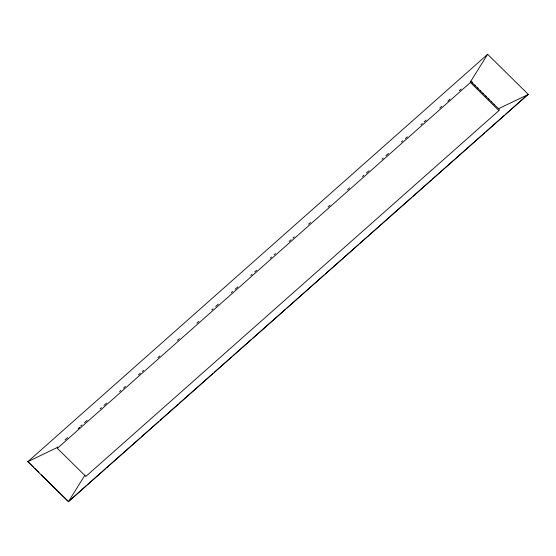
<?xml version="1.0" encoding="UTF-8"?>
<svg xmlns="http://www.w3.org/2000/svg" width="556" height="556" viewBox="0 0 556 556"><rect width="100%" height="100%" fill="white"/><g stroke="black" fill="none" stroke-linecap="round" stroke-linejoin="round"><path stroke-width="0.83" d="M474.741 85.005L475.352 85.554M477.479 87.681L478.097 88.265M480.224 90.385L480.843 90.969M27.8 461.702L487.633 54.3L528.2 94.298L68.395 501.693L27.8 461.702L55.989 448.087A8.25 2.3 -30 0 0 57.032 447.559L57.629 447.184M499.267 109.191L498.92 110.595L85.832 476.429L57.337 448.338L57.692 446.934M449.873 99.128L447.907 101.199M57.337 448.338L470.418 82.503L470.772 81.1M472.093 81.815L472.551 82.872L472.711 82.427M487.633 54.3L471.585 80.022A8.25 0.883 -60.3 0 1 471.008 80.926L470.71 81.35L498.412 108.656L498.968 108.469A8.25 2.287 -30 0 0 499.983 108.017L528.068 94.596M483.588 93.679L482.976 93.123M79.668 427.279L79.293 427.654M79.154 427.786L78.104 428.711M65.01 439.907L67.61 437.607M80.599 426.098L81.899 424.951M84.491 422.65L87.09 420.35M100.08 408.848L101.38 407.694M103.979 405.393L106.578 403.093M119.568 391.591L120.867 390.437M123.467 388.137L125.413 386.413M138.402 374.904L140.355 373.18M142.301 371.457L143.601 370.303M157.89 357.647L159.836 355.923M177.371 340.397L179.324 338.667M196.859 323.14L198.805 321.41M211.794 309.907L213.094 308.754M215.693 306.453L218.293 304.153M231.282 292.651L232.582 291.504M235.181 289.203L237.78 286.896M250.77 275.394L252.07 274.247M254.662 271.947L256.615 270.216M270.251 258.137L271.55 256.99M274.15 254.69L275.449 253.536M289.085 241.457L291.038 239.733M292.984 238.003L294.284 236.856M308.573 224.2L310.519 222.476M328.061 206.943L330.007 205.22M347.542 189.686L349.495 187.963M362.484 176.46L363.784 175.307M366.376 173.006L368.975 170.706M381.965 159.204L383.265 158.05M385.864 155.749L388.463 153.449M401.453 141.947L402.752 140.793M405.352 138.493L407.298 136.769M420.941 124.69L422.233 123.536M424.186 121.813L426.132 120.089M439.775 108.01L441.721 106.279M459.256 90.753L461.209 89.023M85.978 485.937L68.367 501.7L84.387 476.075A8.257 0.869 -60.3 0 0 84.985 475.088M87.278 484.783L105.487 468.659M106.787 467.506L139.959 438.135M141.259 436.981L158.814 421.427M160.114 420.28L178.323 404.149M179.63 403.003L212.795 373.625M214.095 372.471L231.65 356.924M232.95 355.77L251.159 339.646M252.466 338.493L285.631 309.122M286.931 307.968L323.995 275.144M325.302 273.99L358.467 244.619M359.767 243.465L411.794 197.387M413.094 196.24L431.303 180.109M432.603 178.962L484.63 132.884M485.93 131.73L504.139 115.606M505.439 114.453L528.2 94.298M494.548 104.528L494.117 104.174M491.775 101.817L491.372 101.463M488.995 99.1L488.578 98.711M486.208 96.369L485.763 95.917M470.418 82.503L498.92 110.595M27.856 461.494L33.388 466.95M34.611 468.159L38.92 472.398M41.373 474.824L67.804 500.88"/></g></svg>
